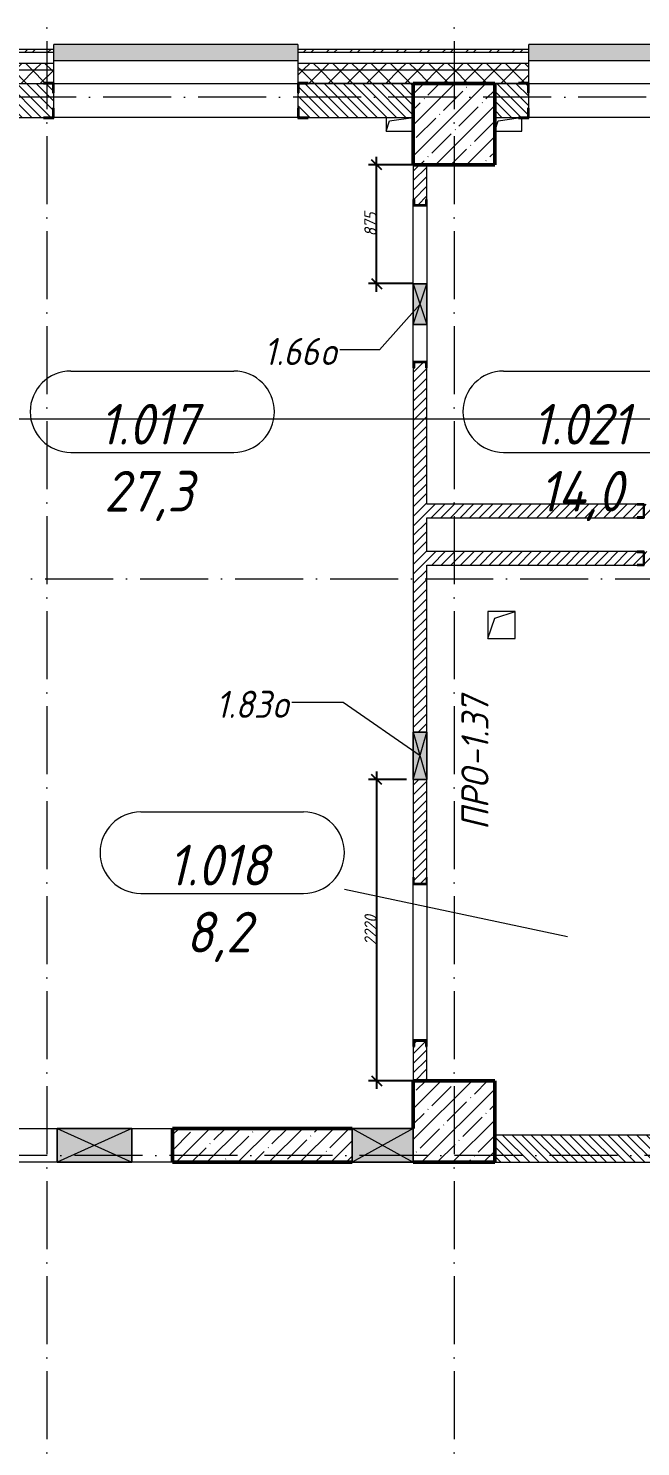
# Model space of a CAD drawing. Header units: millimetres. Extents: x -12989 to 629078, y -109036 to 555275.
# Drawn here: x 548827 to 553338, y 341527 to 351979 of the extents above; entities that cross this region are included whole.
import ezdxf

# ---------------------------------------------------------------- set-up
doc = ezdxf.new("R2010")
doc.units = ezdxf.units.MM
doc.linetypes.add('50_200_ШТРИХ_1Т_ш5_п1_п1_', pattern=[700, 500, -100, 0, -100])
for name, color, linetype, lineweight in [('A-____-____-DIMS', 7, 'Continuous', 9), ('A-DETL-GENF-OTLN', 7, 'Continuous', 9), ('A-GENM-____-IDEN', 7, 'Continuous', 9), ('A-GENM-____-MCUT', 7, 'Continuous', 25), ('A-GENM-____-OTLN', 7, 'Continuous', 9), ('A-GENM-____-OTLN-1', 7, 'Continuous', 25), ('A-GLAZ-____-IDEN', 7, 'Continuous', 9), ('A-GLAZ-____-OTLN', 7, 'Continuous', 9), ('A-WALL-____-MCUT', 7, 'Continuous', 13), ('A-WALL-____-MCUT-1', 7, 'Continuous', 9), ('A-WALL-____-MCUT-2', 7, 'Continuous', 50), ('A-WALL-____-OTLN', 7, 'Continuous', 9), ('A-WALL-____-PATT-1', 7, 'Continuous', 9), ('A-WALL-FNSH-MCUT-1', 7, 'Continuous', 9), ('I-WALL-____-OTLN', 7, 'Continuous', 9), ('S-COLS-____-MCUT', 7, 'Continuous', 50), ('S-COLS-____-OTLN', 7, 'Continuous', 9), ('S-GRID-____-OTLN-1', 7, '50_200_ШТРИХ_1Т_ш5_п1_п1_', 9)]:
    doc.layers.add(name, color=color, linetype=linetype, lineweight=lineweight)
for name, color, linetype, lineweight, true_color in [('A-AREA-IDEN-1', 7, 'Continuous', 9, 0xaaaaaa), ('A-GLAZ-____-OTLN-1', 7, 'Continuous', 9, 0xc0c0c0), ('G-____-____-SYMB-1', 9, 'Continuous', 9, 0x808080)]:
    doc.layers.add(name, color=color, linetype=linetype, lineweight=lineweight, true_color=true_color)
doc.styles.add('ISOCPEUR_I', font='isocpeui.ttf', dxfattribs={"width": 0.9, "height": 2.5})
doc.styles.add('ISOCPEUR_I_11', font='isocpeui.ttf', dxfattribs={"width": 0.9, "height": 200})
doc.styles.add('ISOCPEUR_I_7', font='isocpeui.ttf', dxfattribs={"width": 0.9, "height": 90})
doc.dimstyles.new('ISO-1_8_0_9К_СРЕДНИЙ_Кладочные_2', dxfattribs={"dimscale": 304.8, "dimtxt": 89.638306, "dimasz": 0.246063, "dimexe": 0.19685, "dimexo": 0, "dimgap": 0, "dimtad": 1, "dimdec": 3, "dimrnd": 0.001, "dimdsep": 46, "dimtxsty": 'ISOCPEUR_I_7', "dimblk1": 'OBLIQUE', "dimblk2": 'OBLIQUE', "dimsah": 1, "dimcen": 0.09, "dimdle": 0.19685, "dimazin": 0, "dimtfac": 1, "dimtdec": 4, "dimtix": 1, "dimtmove": 1, "dimatfit": 3, "dimfxl": 1, "dimtvp": 1, "dimtolj": 1, "dimtzin": 0, "dimarcsym": 2})
pattern_1 = [(45, (513013.31, 265891.49), (-35.35534, 35.35534), [])]
pattern_2 = [(135, (513013.31, 265891.49), (-35.35534, -35.35534), [])]
pattern_3 = [(45, (513013.31, 265891.49), (-70.71068, 70.71068), []), (135, (513013.31, 265891.49), (-70.71068, -70.71068), [])]

# ---------------------------------------------------------------- blocks, each defined once
blk = doc.blocks.new('BSC_Колонна _Прямоугольная - 600х600-V83-АР1_План отверстий 1 этажа в осях 1-64_Ю-ЯЯ')
at = {"layer": 'S-COLS-____-OTLN'}
h = blk.add_hatch(dxfattribs=at)
h.set_pattern_fill('FP_93', color=256, style=0, pattern_type=2)
h.set_pattern_definition([(45, (-38950, -85381.04), (-114.04925, 114.04925), []), (45, (-38835.95, -85381.04), (-114.04925, 114.04925), [201.613, -40.323, 3.353, -36.97])])
h.paths.add_polyline_path([(-300, -300), (300, -300), (300, 300), (-300, 300)], flags=0)
at = {"layer": 'S-COLS-____-MCUT'}
for p, q in [((300, 300), (-300, 300)), ((-300, 300), (-300, -300)), ((300, -300), (300, 300)), ((-300, -300), (300, -300))]:
    blk.add_line(p, q, dxfattribs=at)
blk = doc.blocks.new('BSC_Колонна _Прямоугольная - 600х600-V87-АР1_План отверстий 1 этажа в осях 1-64_Ю-ЯЯ')
at = {"layer": 'S-COLS-____-OTLN'}
h = blk.add_hatch(dxfattribs=at)
h.set_pattern_fill('FP_97', color=256, style=0, pattern_type=2)
h.set_pattern_definition([(45, (-38950, -78031.04), (-114.04925, 114.04925), []), (45, (-38835.95, -78031.04), (-114.04925, 114.04925), [201.613, -40.323, 3.353, -36.97])])
h.paths.add_polyline_path([(-300, -300), (300, -300), (300, 300), (-300, 300), (-300, -50)], flags=0)
at = {"layer": 'S-COLS-____-MCUT'}
for p, q in [((300, 300), (-300, 300)), ((-300, 300), (-300, -50)), ((300, -300), (300, 300)), ((-300, -300), (300, -300))]:
    blk.add_line(p, q, dxfattribs=at)
blk = doc.blocks.new('Фахверк_СКБ_Уголок - 250_3520-27500975-АР1_План отверстий 1 этажа в осях 1-64_Ю-ЯЯ')
at = {"layer": 'A-GENM-____-MCUT'}
for p, q in [((200, 181), (125, 181)), ((125, 181), (125, 106)), ((125, 106), (131, 106)), ((131, 106), (131, 175)), ((131, 175), (200, 175)), ((200, 175), (200, 181)), ((131, -6), (125, -6)), ((125, -6), (125, -81)), ((125, -81), (200, -81)), ((131, -75), (131, -6)), ((200, -75), (131, -75)), ((200, -81), (200, -75))]:
    blk.add_line(p, q, dxfattribs=at)
blk = doc.blocks.new('154_Фахверк_СКБ_Швеллер - Тип_100_4830-28143655-АР1_План отверстий 1 этажа в осях 1-64_Ю-ЯЯ')
at = {"layer": 'A-GENM-____-MCUT'}
for p, q in [((175, 50), (125, 50)), ((125, 50), (125, -50)), ((128, 47), (175, 47)), ((128, -47), (128, 47)), ((175, 47), (175, 50)), ((125, -50), (175, -50)), ((175, -47), (128, -47)), ((175, -50), (175, -47))]:
    blk.add_line(p, q, dxfattribs=at)
blk = doc.blocks.new('154_Фахверк_СКБ_Швеллер - Тип_100_4420-28145583-АР1_План отверстий 1 этажа в осях 1-64_Ю-ЯЯ')
at = {"layer": 'A-GENM-____-MCUT'}
for p, q in [((175, 50), (125, 50)), ((125, 50), (125, -50)), ((128, 47), (175, 47)), ((128, -47), (128, 47)), ((175, 47), (175, 50)), ((125, -50), (175, -50)), ((175, -47), (128, -47)), ((175, -50), (175, -47))]:
    blk.add_line(p, q, dxfattribs=at)
blk = doc.blocks.new('154_Стойка_СКБ_Швеллер - СМ-2230_100-28218823-АР1_План отверстий 1 этажа в осях 1-64_Ю-ЯЯ')
at = {"layer": 'A-GENM-____-MCUT'}
for p, q in [((171, 50), (125, 50)), ((125, 50), (125, -50)), ((129.5, 42.4), (171, 42.4)), ((129.5, -42.4), (129.5, 42.4)), ((171, 42.4), (171, 50)), ((125, -50), (171, -50)), ((171, -42.4), (129.5, -42.4)), ((171, -50), (171, -42.4))]:
    blk.add_line(p, q, dxfattribs=at)
blk = doc.blocks.new('AR_Отверстие прямоугольное _в плите_ - AR_Отверстие прямоугольное _в плите_-30459597-АР1_План отверстий 1 этажа в осях 1-64_Ю-ЯЯ')
at = {"layer": 'A-GENM-____-OTLN'}
for p, q in [((100, 100), (-100, 100)), ((-100, 100), (-100, -100)), ((-100, -100), (-50, 50)), ((-50, 50), (100, 100)), ((100, -100), (100, 100)), ((-100, -100), (100, -100))]:
    blk.add_line(p, q, dxfattribs=at)
blk = doc.blocks.new('AR_Отверстие прямоугольное _в плите_ - AR_Отверстие прямоугольное _в плите_-30511715-АР1_План отверстий 1 этажа в осях 1-64_Ю-ЯЯ')
at = {"layer": 'A-GENM-____-OTLN'}
for p, q in [((-100, 50), (-100, -50)), ((-100, -50), (-75, 25)), ((-75, 25), (100, 50)), ((-100, -50), (100, -50))]:
    blk.add_line(p, q, dxfattribs=at)
blk = doc.blocks.new('AR_Отверстие прямоугольное _в плите_ - AR_Отверстие прямоугольное _в плите_-V208-АР1_План отверстий 1 этажа в осях 1-64_Ю-ЯЯ')
at = {"layer": 'A-GENM-____-OTLN'}
for p, q in [((-100, -50), (-75, 25)), ((-75, 25), (75, 46)), ((100, -50), (100, 44)), ((-100, -50), (100, -50))]:
    blk.add_line(p, q, dxfattribs=at)
blk = doc.blocks.new('AR_Отверстие прямоугольное _в стене__БезПР - AR_Отверстие прямоугольное _в стене__БезПР-30578446-АР1_План отверстий 1 этажа в осях 1-64_Ю-ЯЯ')
at = {"layer": 'A-GLAZ-____-OTLN-1'}
blk.add_hatch(color=256, dxfattribs=at).paths.add_polyline_path([(225, -125), (225, 125), (-225, 125), (-225, -125)], flags=0)
at = {"layer": 'A-DETL-GENF-OTLN'}
for p, q in [((-225, -125), (-225, 125)), ((-225, 125), (225, 125)), ((225, 125), (-225, -125)), ((-225, 125), (225, -125)), ((225, 125), (-225, 125)), ((-225, 125), (-225, -125)), ((225, 125), (225, -125)), ((225, -125), (225, 125)), ((225, -125), (-225, -125)), ((-225, -125), (225, -125))]:
    blk.add_line(p, q, dxfattribs=at)
at = {"layer": 'A-GLAZ-____-OTLN'}
blk.add_line((225, 125), (-225, 125), dxfattribs=at)
blk = doc.blocks.new('AR_Отверстие прямоугольное _в стене__БезПР - AR_Отверстие прямоугольное _в стене__БезПР-30578444-АР1_План отверстий 1 этажа в осях 1-64_Ю-ЯЯ')
at = {"layer": 'A-GLAZ-____-OTLN-1'}
blk.add_hatch(color=256, dxfattribs=at).paths.add_polyline_path([(275, -125), (275, 125), (-275, 125), (-275, -125)], flags=0)
at = {"layer": 'A-DETL-GENF-OTLN'}
for p, q in [((-275, -125), (-275, 125)), ((-275, 125), (275, 125)), ((275, 125), (-275, -125)), ((-275, 125), (275, -125)), ((275, 125), (-275, 125)), ((-275, 125), (-275, -125)), ((275, 125), (275, -125)), ((275, -125), (275, 125)), ((275, -125), (-275, -125)), ((-275, -125), (275, -125))]:
    blk.add_line(p, q, dxfattribs=at)
at = {"layer": 'A-GLAZ-____-OTLN'}
blk.add_line((275, 125), (-275, 125), dxfattribs=at)
blk = doc.blocks.new('Отлив_СКБ - Отлив витража_120_НВФ-31885689-АР1_План отверстий 1 этажа в осях 1-64_Ю-ЯЯ')
at = {"layer": 'A-GLAZ-____-OTLN-1'}
for points in [[(1800, 2), (1800, 120), (0, 120), (0, 2), (750, 2)], [(1800, 0), (1800, 2), (0, 2), (0, 0), (750, 0)]]:
    blk.add_hatch(color=256, dxfattribs=at).paths.add_polyline_path(points, flags=0)
at = {"layer": 'A-GLAZ-____-OTLN'}
for p, q in [((0, 83), (0, 120)), ((1800, 120), (0, 120)), ((1800, 120), (1800, 83)), ((0, 2), (1800, 2)), ((1800, 0), (0, 0))]:
    blk.add_line(p, q, dxfattribs=at)
blk = doc.blocks.new('AR_Отверстие прямоугольное _в стене__БезПР - AR_Отверстие прямоугольное _в стене__БезПР-36427571-АР1_План отверстий 1 этажа в осях 1-64_Ю-ЯЯ')
at = {"layer": 'A-GLAZ-____-OTLN'}
blk.add_hatch(color=256, dxfattribs=at).paths.add_polyline_path([(150, -50), (150, 50), (-150, 50), (-150, -50)], flags=0)
at = {"layer": 'A-DETL-GENF-OTLN'}
for p, q in [((-150, -50), (-150, 50)), ((-150, 50), (150, 50)), ((150, 50), (-150, -50)), ((-150, 50), (150, -50)), ((150, 50), (-150, 50)), ((-150, 50), (-150, -50)), ((150, 50), (150, -50)), ((150, -50), (150, 50)), ((150, -50), (-150, -50)), ((-150, -50), (150, -50))]:
    blk.add_line(p, q, dxfattribs=at)
at = {"layer": 'A-GLAZ-____-OTLN'}
blk.add_line((150, 50), (-150, 50), dxfattribs=at)
blk = doc.blocks.new('AR_Отверстие прямоугольное _в стене_ - AR_Отверстие прямоугольное _в стене__ОВ-36705131-АР1_План отверстий 1 этажа в осях 1-64_Ю-ЯЯ')
at = {"layer": 'A-GLAZ-____-OTLN'}
blk.add_hatch(color=256, dxfattribs=at).paths.add_polyline_path([(-175, -50), (175, -50), (175, 50), (-175, 50)], flags=0)
at = {"layer": 'A-DETL-GENF-OTLN'}
for p, q in [((-175, -50), (-175, 50)), ((-175, 50), (175, 50)), ((175, 50), (-175, -50)), ((-175, 50), (175, -50)), ((175, 50), (-175, 50)), ((-175, 50), (-175, -50)), ((175, 50), (175, -50)), ((175, -50), (175, 50)), ((175, -50), (-175, -50)), ((-175, -50), (175, -50))]:
    blk.add_line(p, q, dxfattribs=at)
blk = doc.blocks.new('АР_Перемычка - АР_Перемычка-36705164-АР1_План отверстий 1 этажа в осях 1-64_Ю-ЯЯ')
at = {"layer": 'A-GENM-____-OTLN'}
blk.add_line((-300, -50), (-299, -50), dxfattribs=at)
blk = doc.blocks.new('_Oblique')
at = {"color": 0, "linetype": 'ByBlock', "lineweight": -2}
blk.add_line((-0.5, -0.5), (0.5, 0.5), dxfattribs=at)
blk = doc.blocks.new('*D5659')
at = {"layer": 'A-____-____-DIMS', "color": 0, "lineweight": -2, "transparency": 16777216}
for p, q in [((551393, 350038), (551393, 351033)), ((551663, 350973), (551333, 350973)), ((551663, 350098), (551333, 350098))]:
    blk.add_line(p, q, dxfattribs=at)
at = {"layer": 'Defpoints', "color": 0, "transparency": 16777216}
for p in [(551393, 350973), (551663, 350973), (551663, 350098)]:
    blk.add_point(p, dxfattribs=at)
at = {"layer": 'A-____-____-DIMS', "color": 0, "lineweight": -2, "transparency": 16777216, "xscale": 75, "yscale": 75, "zscale": 75}
for p, rotation in [((551393, 350973), 90), ((551393, 350098), 270)]:
    blk.add_blockref('_Oblique', p, dxfattribs=dict(at, rotation=rotation))
at = {"layer": 'A-____-____-DIMS', "color": 0, "transparency": 16777216, "insert": (551347, 350535), "char_height": 90, "width": 409.58, "attachment_point": 5, "rotation": 90, "style": 'ISOCPEUR_I_7'}
blk.add_mtext('\\A1;875', dxfattribs=at)
blk = doc.blocks.new('*D5660')
at = {"layer": 'A-____-____-DIMS', "color": 0, "lineweight": -2, "transparency": 16777216}
for p, q in [((551393, 346503), (551393, 344163)), ((551613, 346443), (551333, 346443)), ((551663, 344223), (551333, 344223))]:
    blk.add_line(p, q, dxfattribs=at)
at = {"layer": 'Defpoints', "color": 0, "transparency": 16777216}
for p in [(551613, 346443), (551393, 344223), (551663, 344223)]:
    blk.add_point(p, dxfattribs=at)
at = {"layer": 'A-____-____-DIMS', "color": 0, "lineweight": -2, "transparency": 16777216, "xscale": 75, "yscale": 75, "zscale": 75}
for p, rotation in [((551393, 346443), 90), ((551393, 344223), 270)]:
    blk.add_blockref('_Oblique', p, dxfattribs=dict(at, rotation=rotation))
at = {"layer": 'A-____-____-DIMS', "color": 0, "transparency": 16777216, "insert": (551348, 345333), "char_height": 90, "width": 546.1, "attachment_point": 5, "rotation": 90, "style": 'ISOCPEUR_I_7'}
blk.add_mtext('\\A1;2220', dxfattribs=at)
blk = doc.blocks.new('AAR_СКБ_Марка_помещения_1_5 ммп - Номер _ Площадь-27962135-АИ_План этажа_Стены_1')
at = {"layer": 'A-AREA-IDEN-1'}
for p, q in [((-2.987, 3), (3.013, 3)), ((-2.987, 0), (3.013, 0))]:
    blk.add_line(p, q, dxfattribs=at)
for centre, start, end in [((-2.987, 1.5), 90, 270), ((3.013, 1.5), 270, 90)]:
    blk.add_arc(centre, 1.5, start, end, dxfattribs=at)

msp = doc.modelspace()

# ---------------------------------------------------------------- hatches: boundary and pattern name
at = {"layer": 'A-WALL-____-PATT-1'}
h = msp.add_hatch(dxfattribs=at)
h.set_pattern_fill('FP_3', color=256, style=0, pattern_type=2)
h.set_pattern_definition([(45, (513013.31, 265891.49), (-85.53659, 85.53659), []), (45, (513070.34, 265891.49), (-85.53659, 85.53659), [])])
h.paths.add_polyline_path([(563178.3109, 351802.5335), (563178.3109, 351822.5335), (561313.3109, 351822.5335), (561313.3109, 351802.5335), (562487.9209, 351802.5335)], flags=0)
h.paths.add_polyline_path([(559513.3109, 351802.5335), (559513.3109, 351822.5335), (557813.3109, 351822.5335), (557813.3109, 351802.5335), (558952.9195, 351802.5335)], flags=0)
h.paths.add_polyline_path([(556013.3109, 351802.5335), (556013.3109, 351822.5335), (554313.3109, 351822.5335), (554313.3109, 351802.5335), (555417.9182, 351802.5335)], flags=0)
h.paths.add_polyline_path([(552513.3109, 351802.5335), (552513.3109, 351822.5335), (550813.3109, 351822.5335), (550813.3109, 351802.5335), (551882.9168, 351802.5335)], flags=0)
h.paths.add_polyline_path([(547388.3109, 351802.5335), (549013.3109, 351802.5335), (549013.3109, 351822.5335), (547388.3109, 351822.5335)], flags=0)
h.paths.add_polyline_path([(545416.3109, 351802.5335), (545513.3109, 351802.5335), (545513.3109, 351822.5335), (544613.3109, 351822.5335), (544613.3109, 351802.5335), (544812.9142, 351802.5335)], flags=0)
h.paths.add_polyline_path([(539863.3109, 351802.5335), (539863.3109, 351822.5335), (538793.3109, 351822.5335), (538793.3109, 351802.5335)], flags=0)
h.paths.add_polyline_path([(542813.3109, 351802.5335), (542813.3109, 351822.5335), (541663.3109, 351822.5335), (541663.3109, 351802.5335)], flags=0)
h.paths.add_polyline_path([(536883.3109, 351802.5335), (536993.3109, 351802.5335), (536993.3109, 351822.5335), (536883.3109, 351822.5335)], flags=0)
h = msp.add_hatch(dxfattribs=at)
h.set_pattern_fill('FP_1', color=256, style=0, pattern_type=2)
h.set_pattern_definition(pattern_3)
h.paths.add_polyline_path([(562487.9209, 351672.5335), (563178.3109, 351672.5335), (563178.3109, 351722.5335), (561313.3109, 351722.5335), (561313.3109, 351672.5335)], flags=0)
h.paths.add_polyline_path([(557813.3109, 351672.5335), (559513.3109, 351672.5335), (559513.3109, 351722.5335), (557813.3109, 351722.5335)], flags=0)
h.paths.add_polyline_path([(554534.1678, 351672.5335), (556013.3109, 351672.5335), (556013.3109, 351722.5335), (554313.3109, 351722.5335), (554313.3109, 351672.5335)], flags=0)
h.paths.add_polyline_path([(549013.3109, 351672.5335), (549013.3109, 351722.5335), (547388.3109, 351722.5335), (547388.3109, 351672.5335), (548347.9155, 351672.5335)], flags=0)
h.paths.add_polyline_path([(550999.1665, 351672.5335), (552513.3109, 351672.5335), (552513.3109, 351722.5335), (550813.3109, 351722.5335), (550813.3109, 351672.5335)], flags=0)
h.paths.add_polyline_path([(545416.3109, 351672.5335), (545513.3109, 351672.5335), (545513.3109, 351722.5335), (545416.3109, 351722.5335)], flags=0)
h = msp.add_hatch(dxfattribs=at)
h.set_pattern_fill('FP_1', color=256, style=0, pattern_type=2)
h.set_pattern_definition(pattern_3)
h.paths.add_polyline_path([(563163.3109, 351572.5335), (563178.3109, 351572.5335), (563178.3109, 351672.5335), (561313.3109, 351672.5335), (561313.3109, 351578.5335), (561388.3109, 351578.5335), (561388.3109, 351572.5335), (562563.3109, 351572.5335)], flags=0)
h.paths.add_polyline_path([(559513.3109, 351572.5335), (559513.3109, 351672.5335), (557813.3109, 351672.5335), (557813.3109, 351578.5335), (557888.3109, 351578.5335), (557888.3109, 351572.5335), (558952.9195, 351572.5335)], flags=0)
h.paths.add_polyline_path([(555938.3109, 351572.5335), (555938.3109, 351578.5335), (556013.3109, 351578.5335), (556013.3109, 351672.5335), (554313.3109, 351672.5335), (554313.3109, 351578.5335), (554388.3109, 351578.5335), (554388.3109, 351572.5335), (555863.3109, 351572.5335)], flags=0)
h.paths.add_polyline_path([(551882.9168, 351572.5335), (552438.3109, 351572.5335), (552438.3109, 351578.5335), (552513.3109, 351578.5335), (552513.3109, 351672.5335), (550813.3109, 351672.5335), (550813.3109, 351578.5335), (550888.3109, 351578.5335), (550888.3109, 351572.5335), (551663.3109, 351572.5335)], flags=0)
h.paths.add_polyline_path([(548938.3109, 351572.5335), (548938.3109, 351578.5335), (549013.3109, 351578.5335), (549013.3109, 351672.5335), (547388.3109, 351672.5335), (547388.3109, 351572.5335), (548347.9155, 351572.5335)], flags=0)
h.paths.add_polyline_path([(545513.3109, 351572.5335), (545513.3109, 351672.5335), (545416.3109, 351672.5335), (545416.3109, 351572.5335)], flags=0)
h = msp.add_hatch(dxfattribs=at)
h.set_pattern_fill('FP_6', color=256, style=0, pattern_type=2)
h.set_pattern_definition(pattern_2)
h.paths.add_polyline_path([(550888.3109, 351322.5335), (551663.3109, 351322.5335), (551663.3109, 351572.5335), (550819.3109, 351572.5335), (550819.3109, 351503.5335), (550813.3109, 351503.5335), (550813.3109, 351391.5335), (550819.3109, 351391.5335), (550819.3109, 351322.5335)], flags=0)
h.paths.add_polyline_path([(548347.9155, 351322.5335), (549007.3109, 351322.5335), (549007.3109, 351391.5335), (549013.3109, 351391.5335), (549013.3109, 351503.5335), (549007.3109, 351503.5335), (549007.3109, 351572.5335), (547738.3109, 351572.5335), (547738.3109, 351322.5335)], flags=0)
h = msp.add_hatch(dxfattribs=at)
h.set_pattern_fill('FP_6', color=256, style=0, pattern_type=2)
h.set_pattern_definition(pattern_2)
h.paths.add_polyline_path([(555263.3109, 351322.5335), (555263.3109, 351572.5335), (554319.3109, 351572.5335), (554319.3109, 351503.5335), (554313.3109, 351503.5335), (554313.3109, 351391.5335), (554319.3109, 351391.5335), (554319.3109, 351322.5335), (554534.1678, 351322.5335)], flags=0)
h.paths.add_polyline_path([(552507.3109, 351322.5335), (552507.3109, 351391.5335), (552513.3109, 351391.5335), (552513.3109, 351503.5335), (552507.3109, 351503.5335), (552507.3109, 351572.5335), (552263.3109, 351572.0345), (552263.3109, 351322.5335), (552438.3109, 351322.5335)], flags=0)
h = msp.add_hatch(dxfattribs=at)
h.set_pattern_fill('FP_5', color=256, style=0, pattern_type=2)
h.set_pattern_definition(pattern_1)
h.paths.add_polyline_path([(551663.3109, 344222.5335), (551763.3109, 344222.5335), (551763.3109, 344476.5335), (551755.7109, 344476.5335), (551755.7109, 344518.0335), (551670.9109, 344518.0335), (551670.9109, 344476.5335), (551663.3109, 344476.5335)], flags=0)
h.paths.add_polyline_path([(551666.3109, 345675.5335), (551760.3109, 345675.5335), (551760.3109, 345722.5335), (551763.3109, 345722.5335), (551763.3109, 346442.5335), (551663.3109, 346442.5335), (551663.3109, 345722.5335), (551666.3109, 345722.5335), (551666.3109, 345718.141)], flags=0)
h.paths.add_polyline_path([(551663.3109, 346792.5335), (551763.3109, 346792.5335), (551763.3109, 349476.5335), (551755.7109, 349476.5335), (551755.7109, 349518.0335), (551670.9109, 349518.0335), (551670.9109, 349476.5335), (551663.3109, 349476.5335), (551663.3109, 348947.1112)], flags=0)
h.paths.add_polyline_path([(551755.7109, 350677.0335), (551755.7109, 350718.5335), (551763.3109, 350718.5335), (551763.3109, 350972.5335), (551663.3109, 350972.5335), (551663.3109, 350718.5335), (551670.9109, 350718.5335), (551670.9109, 350677.0335)], flags=0)
h = msp.add_hatch(dxfattribs=at)
h.set_pattern_fill('FP_5', color=256, style=0, pattern_type=2)
h.set_pattern_definition(pattern_1)
h.paths.add_polyline_path([(551763.3109, 348372.5335), (553313.3109, 348372.5335), (553313.3109, 348375.5335), (553360.3109, 348375.5335), (553360.3109, 348469.5335), (553313.3109, 348469.5335), (553313.3109, 348472.5335), (551763.3109, 348472.5335)], flags=0)
h.paths.add_polyline_path([(554913.3109, 348372.5335), (554913.3109, 348472.5335), (553363.3109, 348472.5335), (553363.3109, 348372.5335), (553650.4175, 348372.5335)], flags=0)
h = msp.add_hatch(dxfattribs=at)
h.set_pattern_fill('FP_5', color=256, style=0, pattern_type=2)
h.set_pattern_definition(pattern_1)
h.paths.add_polyline_path([(551763.3109, 348022.5335), (553313.3109, 348022.5335), (553313.3109, 348025.5335), (553360.3109, 348025.5335), (553360.3109, 348119.5335), (553313.3109, 348119.5335), (553313.3109, 348122.5335), (551763.3109, 348122.5335)], flags=0)
h.paths.add_polyline_path([(554913.3109, 348022.5335), (554913.3109, 348122.5335), (553363.3109, 348122.5335), (553363.3109, 348022.5335), (553650.4175, 348022.5335)], flags=0)
h = msp.add_hatch(dxfattribs=at)
h.set_pattern_fill('FP_13', color=256, style=0, pattern_type=2)
h.set_pattern_definition([(45, (513013.31, 265891.49), (-114.04925, 114.04925), []), (45, (513127.36, 265891.49), (-114.04925, 114.04925), [201.612, -40.322, 3.353, -36.97])])
h.paths.add_polyline_path([(551213.3109, 343622.5335), (551213.3109, 343872.5335), (549888.3109, 343872.5335), (549888.3109, 343622.5335)], flags=0)
h.paths.add_polyline_path([(548738.3109, 343622.5335), (548738.3109, 343872.5335), (547488.3109, 343872.5335), (547488.3109, 343622.5335), (548347.9155, 343622.5335)], flags=0)
h = msp.add_hatch(dxfattribs=at)
h.set_pattern_fill('FP_6', color=256, style=0, pattern_type=2)
h.set_pattern_definition(pattern_2)
h.paths.add_polyline_path([(555263.3109, 343622.5335), (555263.3109, 343822.5335), (555213.3109, 343822.5335), (555213.3109, 343622.5335)], flags=0)
h.paths.add_polyline_path([(554713.3109, 343622.5335), (554713.3109, 343822.5335), (552263.3109, 343822.5335), (552263.3109, 343622.5335), (553650.4175, 343622.5335)], flags=0)

# ---------------------------------------------------------------- linework, layer by layer
at = {"layer": 'A-AREA-IDEN-1'}
msp.add_line((552800.3392, 345284.2301), (551155.088, 345631.8632), dxfattribs=at)
at = {"layer": 'A-GLAZ-____-IDEN'}
for p, q in [((551713.3109, 349947.5335), (551414.5733, 349610.2324)), ((551414.5733, 349610.2324), (551121.575, 349610.2324)), ((551145.5362, 347009.868), (550768.2718, 347009.868)), ((551713.3109, 346617.5335), (551145.5362, 347009.868))]:
    msp.add_line(p, q, dxfattribs=at)
at = {"layer": 'A-WALL-____-MCUT'}
for p, q in [((547388.3109, 351802.5335), (549013.3109, 351802.5335)), ((549013.3109, 351578.5335), (549013.3109, 351802.5335)), ((550813.3109, 351802.5335), (552513.3109, 351802.5335)), ((550813.3109, 351802.5335), (550813.3109, 351578.5335)), ((552513.3109, 351578.5335), (552513.3109, 351802.5335)), ((549013.3109, 351391.5335), (549013.3109, 351503.5335)), ((550813.3109, 351503.5335), (550813.3109, 351391.5335)), ((552513.3109, 351391.5335), (552513.3109, 351503.5335)), ((547738.3109, 351322.5335), (548938.3109, 351322.5335)), ((550888.3109, 351322.5335), (551663.3109, 351322.5335)), ((552263.3109, 351322.5335), (552438.3109, 351322.5335)), ((554713.3109, 343822.5335), (552263.3109, 343822.5335)), ((552263.3109, 343622.5335), (554713.3109, 343622.5335))]:
    msp.add_line(p, q, dxfattribs=at)
at = {"layer": 'A-WALL-____-MCUT-1'}
for p, q in [((547388.3109, 351722.5335), (549013.3109, 351722.5335)), ((550813.3109, 351722.5335), (552513.3109, 351722.5335)), ((547388.3109, 351672.5335), (549013.3109, 351672.5335)), ((550813.3109, 351672.5335), (552513.3109, 351672.5335)), ((547738.3109, 351572.5335), (548938.3109, 351572.5335)), ((551663.3109, 351572.5335), (550888.3109, 351572.5335)), ((550888.3109, 351572.5335), (551663.3109, 351572.5335)), ((552438.3109, 351572.5335), (552263.3109, 351572.5335)), ((552263.3109, 351572.5335), (552438.3109, 351572.5335))]:
    msp.add_line(p, q, dxfattribs=at)
at = {"layer": 'A-WALL-____-MCUT-2'}
for p, q in [((551213.3109, 343872.5335), (549888.3109, 343872.5335)), ((549888.3109, 343872.5335), (549888.3109, 343622.5335)), ((549888.3109, 343622.5335), (551213.3109, 343622.5335))]:
    msp.add_line(p, q, dxfattribs=at)
at = {"layer": 'A-WALL-____-OTLN'}
for p, q in [((549013.3109, 351572.5335), (550813.3109, 351572.5335)), ((552513.3109, 351572.5335), (554313.3109, 351572.5335)), ((550813.3109, 351322.5335), (549013.3109, 351322.5335)), ((554313.3109, 351322.5335), (552513.3109, 351322.5335)), ((548738.3109, 343872.5335), (549038.3109, 343872.5335)), ((549588.3109, 343872.5335), (549888.3109, 343872.5335)), ((549038.3109, 343622.5335), (548738.3109, 343622.5335)), ((549888.3109, 343622.5335), (549588.3109, 343622.5335))]:
    msp.add_line(p, q, dxfattribs=at)
at = {"layer": 'A-WALL-FNSH-MCUT-1'}
for p, q in [((549013.3109, 351822.5335), (547388.3109, 351822.5335)), ((549013.3109, 351802.5335), (549013.3109, 351822.5335)), ((552513.3109, 351822.5335), (550813.3109, 351822.5335)), ((550813.3109, 351822.5335), (550813.3109, 351802.5335)), ((552513.3109, 351802.5335), (552513.3109, 351822.5335)), ((551663.3109, 350972.5335), (551663.3109, 350718.5335)), ((551763.3109, 350718.5335), (551763.3109, 350972.5335)), ((551663.3109, 349476.5335), (551663.3109, 346792.5335)), ((551763.3109, 348472.5335), (551763.3109, 349476.5335)), ((553313.3109, 348472.5335), (551763.3109, 348472.5335)), ((551763.3109, 348122.5335), (551763.3109, 348372.5335)), ((551763.3109, 348372.5335), (553313.3109, 348372.5335)), ((553313.3109, 348122.5335), (551763.3109, 348122.5335)), ((551763.3109, 346792.5335), (551763.3109, 348022.5335)), ((551763.3109, 348022.5335), (553313.3109, 348022.5335)), ((551663.3109, 346442.5335), (551663.3109, 345722.5335)), ((551763.3109, 345722.5335), (551763.3109, 346442.5335)), ((551663.3109, 344476.5335), (551663.3109, 344222.5335)), ((551763.3109, 344222.5335), (551763.3109, 344476.5335))]:
    msp.add_line(p, q, dxfattribs=at)
at = {"layer": 'G-____-____-SYMB-1'}
msp.add_line((508098.7087, 349100.5441), (617525.6647, 349100.5441), dxfattribs=at)
at = {"layer": 'I-WALL-____-OTLN'}
for p, q in [((551663.3109, 350097.5335), (551663.3109, 350672.5335)), ((551763.3109, 350672.5335), (551763.3109, 350097.5335)), ((551663.3109, 349522.5335), (551663.3109, 349797.5335)), ((551763.3109, 349797.5335), (551763.3109, 349522.5335)), ((551663.3109, 344522.5335), (551663.3109, 345672.5335)), ((551763.3109, 345672.5335), (551763.3109, 344522.5335))]:
    msp.add_line(p, q, dxfattribs=at)
at = {"layer": 'S-GRID-____-OTLN-1'}
for p, q in [((548963.3109, 356784.3429), (548963.3109, 318783.0794)), ((551963.3109, 356784.3429), (551963.3109, 318783.0794)), ((617087.7175, 351472.5335), (508344.5407, 351472.5335)), ((508344.5407, 347922.5335), (617087.7175, 347922.5335)), ((560167.9087, 343672.5335), (508344.5407, 343672.5335))]:
    msp.add_line(p, q, dxfattribs=at)

# ---------------------------------------------------------------- block references
at = {"layer": 'A-AREA-IDEN-1', "xscale": 199.9999999999999, "yscale": 199.9999999999999, "zscale": 199.9999999999999}
for p in [(549737.2838, 348853.6169), (552925.7627, 348853.6169), (550252.5056, 345604.3345)]:
    msp.add_blockref('AAR_СКБ_Марка_помещения_1_5 ммп - Номер _ Площадь-27962135-АИ_План этажа_Стены_1', p, dxfattribs=at)
at = {"layer": 'A-GENM-____-OTLN'}
for name, p in [('AR_Отверстие прямоугольное _в плите_ - AR_Отверстие прямоугольное _в плите_-30511715-АР1_План отверстий 1 этажа в осях 1-64_Ю-ЯЯ', (551563.3109, 351272.5335)), ('AR_Отверстие прямоугольное _в плите_ - AR_Отверстие прямоугольное _в плите_-V208-АР1_План отверстий 1 этажа в осях 1-64_Ю-ЯЯ', (552363.3109, 351272.5335)), ('AR_Отверстие прямоугольное _в плите_ - AR_Отверстие прямоугольное _в плите_-30459597-АР1_План отверстий 1 этажа в осях 1-64_Ю-ЯЯ', (552313.3109, 347582.5335))]:
    msp.add_blockref(name, p, dxfattribs=at)
at = {"layer": 'A-GENM-____-OTLN', "rotation": 89.99999999999993}
msp.add_blockref('АР_Перемычка - АР_Перемычка-36705164-АР1_План отверстий 1 этажа в осях 1-64_Ю-ЯЯ', (551713.3109, 346442.5335), dxfattribs=at)
at = {"layer": 'A-GENM-____-OTLN-1'}
for name, p, rotation in [('Фахверк_СКБ_Уголок - 250_3520-27500975-АР1_План отверстий 1 этажа в осях 1-64_Ю-ЯЯ', (549138.3109, 351497.5335), 180), ('Фахверк_СКБ_Уголок - 250_3520-27500975-АР1_План отверстий 1 этажа в осях 1-64_Ю-ЯЯ', (552638.3109, 351497.5335), 180), ('154_Стойка_СКБ_Швеллер - СМ-2230_100-28218823-АР1_План отверстий 1 этажа в осях 1-64_Ю-ЯЯ', (551713.3109, 350547.5335), 89.99999999999993), ('154_Стойка_СКБ_Швеллер - СМ-2230_100-28218823-АР1_План отверстий 1 этажа в осях 1-64_Ю-ЯЯ', (551713.3109, 349647.5335), 269.9999999999999), ('154_Фахверк_СКБ_Швеллер - Тип_100_4830-28143655-АР1_План отверстий 1 этажа в осях 1-64_Ю-ЯЯ', (553488.3109, 348422.5335), 180), ('154_Фахверк_СКБ_Швеллер - Тип_100_4830-28143655-АР1_План отверстий 1 этажа в осях 1-64_Ю-ЯЯ', (553488.3109, 348072.5335), 180), ('154_Фахверк_СКБ_Швеллер - Тип_100_4420-28145583-АР1_План отверстий 1 этажа в осях 1-64_Ю-ЯЯ', (551713.3109, 345547.5335), 89.99999999999993), ('154_Стойка_СКБ_Швеллер - СМ-2230_100-28218823-АР1_План отверстий 1 этажа в осях 1-64_Ю-ЯЯ', (551713.3109, 344647.5335), 269.9999999999999)]:
    msp.add_blockref(name, p, dxfattribs=dict(at, rotation=rotation))
msp.add_blockref('Фахверк_СКБ_Уголок - 250_3520-27500975-АР1_План отверстий 1 этажа в осях 1-64_Ю-ЯЯ', (550688.3109, 351397.5335), dxfattribs=at)
at = {"layer": 'A-GLAZ-____-OTLN'}
for name, p in [('Отлив_СКБ - Отлив витража_120_НВФ-31885689-АР1_План отверстий 1 этажа в осях 1-64_Ю-ЯЯ', (549013.3109, 351739.5335)), ('Отлив_СКБ - Отлив витража_120_НВФ-31885689-АР1_План отверстий 1 этажа в осях 1-64_Ю-ЯЯ', (552513.3109, 351739.5335)), ('AR_Отверстие прямоугольное _в стене__БезПР - AR_Отверстие прямоугольное _в стене__БезПР-30578444-АР1_План отверстий 1 этажа в осях 1-64_Ю-ЯЯ', (549313.3109, 343747.5335)), ('AR_Отверстие прямоугольное _в стене__БезПР - AR_Отверстие прямоугольное _в стене__БезПР-30578446-АР1_План отверстий 1 этажа в осях 1-64_Ю-ЯЯ', (551438.3109, 343747.5335))]:
    msp.add_blockref(name, p, dxfattribs=at)
at = {"layer": 'A-GLAZ-____-OTLN', "rotation": 89.99999999999993}
for name, p in [('AR_Отверстие прямоугольное _в стене__БезПР - AR_Отверстие прямоугольное _в стене__БезПР-36427571-АР1_План отверстий 1 этажа в осях 1-64_Ю-ЯЯ', (551713.3109, 349947.5335)), ('AR_Отверстие прямоугольное _в стене_ - AR_Отверстие прямоугольное _в стене__ОВ-36705131-АР1_План отверстий 1 этажа в осях 1-64_Ю-ЯЯ', (551713.3109, 346617.5335))]:
    msp.add_blockref(name, p, dxfattribs=at)
at = {"layer": 'S-COLS-____-OTLN'}
for name, p in [('BSC_Колонна _Прямоугольная - 600х600-V83-АР1_План отверстий 1 этажа в осях 1-64_Ю-ЯЯ', (551963.3109, 351272.5335)), ('BSC_Колонна _Прямоугольная - 600х600-V87-АР1_План отверстий 1 этажа в осях 1-64_Ю-ЯЯ', (551963.3109, 343922.5335))]:
    msp.add_blockref(name, p, dxfattribs=at)

# ---------------------------------------------------------------- texts
at = {"layer": 'A-AREA-IDEN-1', "char_height": 300, "attachment_point": 8, "line_spacing_factor": 1.139951, "style": 'ISOCPEUR_I'}
for s, insert, width in [('\\pxqc,t8.46667,16.93333,25.4,33.86667,42.33333,50.8,59.26667,67.73333,76.2,84.66667,93.13333,101.6,110.06667,118.53333,127,135.46667,143.93333,152.4,160.86667,169.33333,177.8,186.26667,194.73333,203.2,211.66667,220.13333,228.6,237.06667,245.53333,254,262.46667,270.93333;{1.017}', (549711.8548, 348911.9467), 846), ('\\pxqc,t8.46667,16.93333,25.4,33.86667,42.33333,50.8,59.26667,67.73333,76.2,84.66667,93.13333,101.6,110.06667,118.53333,127,135.46667,143.93333,152.4,160.86667,169.33333,177.8,186.26667,194.73333,203.2,211.66667,220.13333,228.6,237.06667,245.53333,254,262.46667,270.93333;{1.021}', (552900.3337, 348911.9467), 846), ('\\pxqc,t8.46667,16.93333,25.4,33.86667,42.33333,50.8,59.26667,67.73333,76.2,84.66667,93.13333,101.6,110.06667,118.53333,127,135.46667,143.93333,152.4,160.86667,169.33333,177.8,186.26667,194.73333,203.2,211.66667,220.13333,228.6,237.06667,245.53333,254,262.46667,270.93333;{27,3}', (549712.8548, 348347.9988), 754), ('\\pxqc,t8.46667,16.93333,25.4,33.86667,42.33333,50.8,59.26667,67.73333,76.2,84.66667,93.13333,101.6,110.06667,118.53333,127,135.46667,143.93333,152.4,160.86667,169.33333,177.8,186.26667,194.73333,203.2,211.66667,220.13333,228.6,237.06667,245.53333,254,262.46667,270.93333;{14,0}', (552900.3337, 348347.9988), 742), ('\\pxqc,t8.46667,16.93333,25.4,33.86667,42.33333,50.8,59.26667,67.73333,76.2,84.66667,93.13333,101.6,110.06667,118.53333,127,135.46667,143.93333,152.4,160.86667,169.33333,177.8,186.26667,194.73333,203.2,211.66667,220.13333,228.6,237.06667,245.53333,254,262.46667,270.93333;{1.018}', (550227.0765, 345662.6643), 846), ('\\pxqc,t8.46667,16.93333,25.4,33.86667,42.33333,50.8,59.26667,67.73333,76.2,84.66667,93.13333,101.6,110.06667,118.53333,127,135.46667,143.93333,152.4,160.86667,169.33333,177.8,186.26667,194.73333,203.2,211.66667,220.13333,228.6,237.06667,245.53333,254,262.46667,270.93333;{8,2}', (550228.0765, 345098.7164), 542)]:
    msp.add_mtext(s, dxfattribs=dict(at, insert=insert, width=width))
at = {"layer": 'A-GENM-____-IDEN', "char_height": 200, "attachment_point": 1, "rotation": 90, "style": 'ISOCPEUR_I_11'}
for s, insert, width in [('-1.37', (552017.9062, 346536.5751), 663.79725), ('ПРО', (552017.9062, 346072.2314), 562.784625)]:
    msp.add_mtext(s, dxfattribs=dict(at, insert=insert, width=width))
at = {"layer": 'A-GLAZ-____-IDEN', "char_height": 200, "attachment_point": 1, "style": 'ISOCPEUR_I_11'}
for s, insert, width in [('1.66', (550562.1234, 349697.847), 505.063125), ('\\fISOCPEUR|b0|i1|c204|p34|;\\W.9;о', (550978.8421, 349697.847), 158.734125), ('1.83', (550208.8201, 347097.4826), 505.063125), ('\\fISOCPEUR|b0|i1|c204|p34|;\\W.9;о', (550625.5389, 347097.4826), 158.734125)]:
    msp.add_mtext(s, dxfattribs=dict(at, insert=insert, width=width))

# ---------------------------------------------------------------- dimensions: what is measured, and where the dimension line sits
at = {"layer": 'A-____-____-DIMS'}
for base, p1, p2, override, picture, middle in [((551393.0116, 350972.5335), (551663.3109, 350097.5335), (551663.3109, 350972.5335), {"dimpost": '<>', "dimfxl": 875}, '*D5659', (551347.4321, 350535.0335)), ((551393.0116, 344222.5335), (551613.3109, 346442.5335), (551663.3109, 344222.5335), {"dimpost": '<>', "dimfxl": 2220.562992}, '*D5660', (551348.0116, 345332.5335))]:
    dim = msp.add_linear_dim(base=base, p1=p1, p2=p2, angle=90, dimstyle='ISO-1_8_0_9К_СРЕДНИЙ_Кладочные_2', override=override, dxfattribs=at)
    dim.commit()
    dim.dimension.update_dxf_attribs({"geometry": picture, "text_midpoint": middle})

doc.saveas('drawing.dxf')
